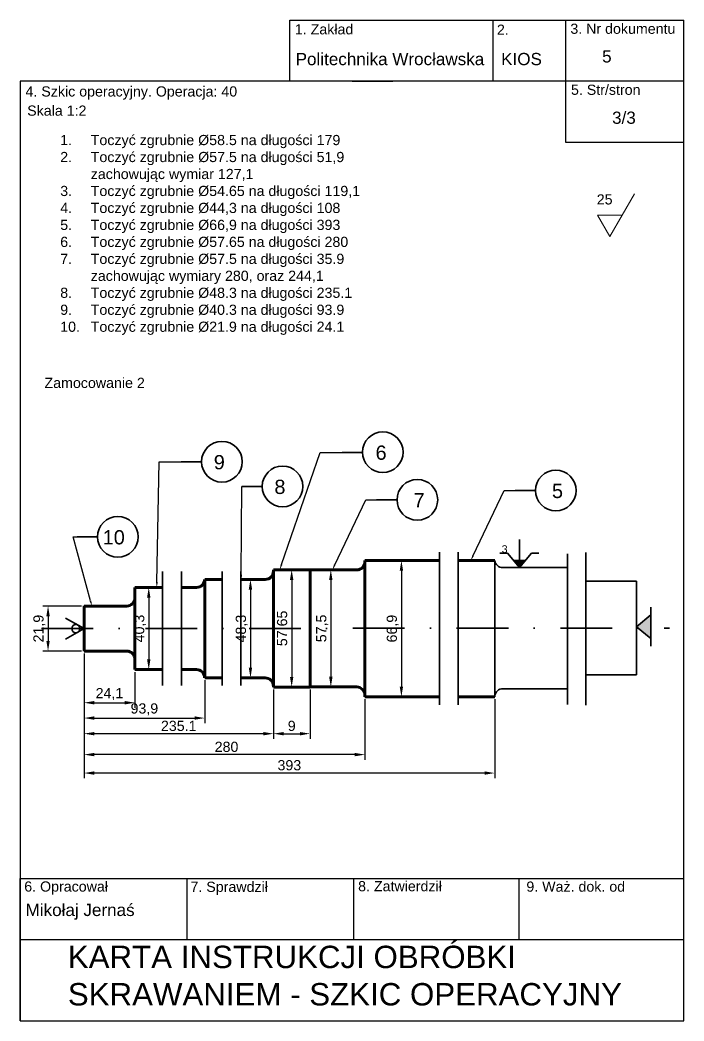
# Model space of a CAD drawing. Header units: millimetres. Extents: x 1335 to 6286, y 608 to 2939.
# Drawn here: x 3013.6 to 3176.8, y 1492.4 to 1738.2 of the extents above; entities that cross this region are included whole.
import ezdxf
from ezdxf import colors
from ezdxf.entities.mleader import LeaderData, LeaderLine
from ezdxf.math import Vec2, Vec3

# ---------------------------------------------------------------- set-up
doc = ezdxf.new("R2010")
doc.units = ezdxf.units.MM
doc.linetypes.add('DASHDOT', pattern=[25.4, 12.7, -6.35, 0, -6.35])
for name, color, linetype, lineweight in [('01.1 CIĄG. Z PRZERWANIEM', 255, 'Amzigzag', 35), ('01.1 CIĄGŁA CIENKA', 255, 'Continuous', 35), ('01.2 CIĄGŁA GRUBA', 7, 'Continuous', 70), ('04.1 DŁ. K+K CIENKA', 255, 'DASHDOT', 35)]:
    doc.layers.add(name, color=color, linetype=linetype, lineweight=lineweight)
doc.layers.add('Default', color=7, linetype='Continuous')
doc.styles.get("Standard").update_dxf_attribs({"font": 'arial.ttf'})
doc.linetypes.add('Amzigzag', pattern='A,0.0001,[136,genltshp.shx,S=0.04,R=0,X=0,Y=0],-11', length=11.0001)
doc.dimstyles.new('ISO-25$0', dxfattribs={"dimtxt": 2.5, "dimasz": 2.5, "dimexe": 1.25, "dimexo": 0.625, "dimtad": 1, "dimtxsty": 'Standard', "dimcen": 2.5, "dimadec": 0, "dimazin": 0, "dimtfac": 1, "dimtmove": 0, "dimatfit": 3, "dimfxl": 1, "dimarcsym": 0})

# ---------------------------------------------------------------- blocks, each defined once
blk = doc.blocks.new('*D257')
at = {"layer": '01.1 CIĄGŁA CIENKA', "color": 0, "lineweight": -2, "transparency": 16777216}
for p, q in [((3029.32, 1582.57), (3029.32, 1569.26)), ((3041.83, 1578.03), (3041.83, 1569.26)), ((3031.82, 1570.51), (3039.33, 1570.51))]:
    blk.add_line(p, q, dxfattribs=at)
at = {"layer": '01.1 CIĄGŁA CIENKA', "color": 0, "transparency": 16777216}
for points in [[(3031.82, 1570.93), (3031.82, 1570.1), (3029.32, 1570.51)], [(3039.33, 1570.93), (3039.33, 1570.1), (3041.83, 1570.51)]]:
    blk.add_solid(points, dxfattribs=at)
at = {"layer": 'Defpoints', "color": 0, "transparency": 16777216}
for p in [(3029.32, 1583.2), (3041.83, 1578.66), (3041.83, 1570.51)]:
    blk.add_point(p, dxfattribs=at)
at = {"layer": '01.1 CIĄGŁA CIENKA', "color": 0, "transparency": 16777216, "insert": (3035.57, 1572.64), "char_height": 2.5, "attachment_point": 5}
blk.add_mtext('24,1', dxfattribs=at)
blk = doc.blocks.new('*D261')
at = {"layer": '01.1 CIĄGŁA CIENKA', "color": 0, "lineweight": -2, "transparency": 16777216}
for p, q in [((3044.61, 1598.81), (3043.98, 1598.81)), ((3045.23, 1596.31), (3045.23, 1581.16)), ((3044.61, 1578.66), (3043.98, 1578.66))]:
    blk.add_line(p, q, dxfattribs=at)
at = {"layer": '01.1 CIĄGŁA CIENKA', "color": 0, "transparency": 16777216}
for points in [[(3044.81, 1596.31), (3045.64, 1596.31), (3045.23, 1598.81)], [(3044.81, 1581.16), (3045.64, 1581.16), (3045.23, 1578.66)]]:
    blk.add_solid(points, dxfattribs=at)
at = {"layer": 'Defpoints', "color": 0, "transparency": 16777216}
for p in [(3045.23, 1598.81), (3045.23, 1578.66), (3045.23, 1578.66)]:
    blk.add_point(p, dxfattribs=at)
at = {"layer": '01.1 CIĄGŁA CIENKA', "color": 0, "transparency": 16777216, "insert": (3043.1, 1588.73), "char_height": 2.5, "attachment_point": 5, "rotation": 90}
blk.add_mtext('40,3', dxfattribs=at)
blk = doc.blocks.new('*D258')
at = {"layer": '01.1 CIĄGŁA CIENKA', "color": 0, "lineweight": -2, "transparency": 16777216}
for p, q in [((3029.32, 1582.57), (3029.32, 1565.5)), ((3058.97, 1576.01), (3058.97, 1565.5)), ((3031.82, 1566.75), (3056.47, 1566.75))]:
    blk.add_line(p, q, dxfattribs=at)
at = {"layer": '01.1 CIĄGŁA CIENKA', "color": 0, "transparency": 16777216}
for points in [[(3031.82, 1567.17), (3031.82, 1566.33), (3029.32, 1566.75)], [(3056.47, 1567.17), (3056.47, 1566.33), (3058.97, 1566.75)]]:
    blk.add_solid(points, dxfattribs=at)
at = {"layer": 'Defpoints', "color": 0, "transparency": 16777216}
for p in [(3029.32, 1583.2), (3058.97, 1576.64), (3058.97, 1566.75)]:
    blk.add_point(p, dxfattribs=at)
at = {"layer": '01.1 CIĄGŁA CIENKA', "color": 0, "transparency": 16777216, "insert": (3044.15, 1568.88), "char_height": 2.5, "attachment_point": 5}
blk.add_mtext('93,9', dxfattribs=at)
blk = doc.blocks.new('*D262')
at = {"layer": '01.1 CIĄGŁA CIENKA', "color": 0, "lineweight": -2, "transparency": 16777216}
for p, q in [((3070.77, 1600.79), (3071.47, 1600.79)), ((3070.22, 1598.29), (3070.22, 1579.13)), ((3070.68, 1576.63), (3071.47, 1576.63))]:
    blk.add_line(p, q, dxfattribs=at)
at = {"layer": '01.1 CIĄGŁA CIENKA', "color": 0, "transparency": 16777216}
for points in [[(3069.8, 1598.29), (3070.63, 1598.29), (3070.22, 1600.79)], [(3069.8, 1579.13), (3070.63, 1579.13), (3070.22, 1576.63)]]:
    blk.add_solid(points, dxfattribs=at)
at = {"layer": 'Defpoints', "color": 0, "transparency": 16777216}
for p in [(3070.15, 1600.79), (3070.05, 1576.63), (3070.22, 1576.63)]:
    blk.add_point(p, dxfattribs=at)
at = {"layer": '01.1 CIĄGŁA CIENKA', "color": 0, "transparency": 16777216, "insert": (3068.09, 1588.71), "char_height": 2.5, "attachment_point": 5, "rotation": 90}
blk.add_mtext('48,3', dxfattribs=at)
blk = doc.blocks.new('*D259')
at = {"layer": '01.1 CIĄGŁA CIENKA', "color": 0, "lineweight": -2, "transparency": 16777216}
for p, q in [((3029.31, 1582.57), (3029.31, 1561.66)), ((3075.86, 1573.73), (3075.86, 1561.66)), ((3073.36, 1562.91), (3031.81, 1562.91))]:
    blk.add_line(p, q, dxfattribs=at)
at = {"layer": '01.1 CIĄGŁA CIENKA', "color": 0, "transparency": 16777216}
for points in [[(3031.81, 1563.32), (3031.81, 1562.49), (3029.31, 1562.91)], [(3073.36, 1563.32), (3073.36, 1562.49), (3075.86, 1562.91)]]:
    blk.add_solid(points, dxfattribs=at)
at = {"layer": 'Defpoints', "color": 0, "transparency": 16777216}
for p in [(3029.31, 1583.2), (3075.86, 1574.35), (3029.31, 1562.91)]:
    blk.add_point(p, dxfattribs=at)
at = {"layer": '01.1 CIĄGŁA CIENKA', "color": 0, "transparency": 16777216, "insert": (3052.59, 1564.81), "char_height": 2.5, "attachment_point": 5}
blk.add_mtext('235.1', dxfattribs=at)
blk = doc.blocks.new('*D263')
at = {"layer": '01.1 CIĄGŁA CIENKA', "color": 0, "lineweight": -2, "transparency": 16777216}
for p, q in [((3079.74, 1603.18), (3079.1, 1603.18)), ((3080.35, 1600.68), (3080.35, 1576.85)), ((3079.74, 1574.35), (3079.1, 1574.35))]:
    blk.add_line(p, q, dxfattribs=at)
at = {"layer": '01.1 CIĄGŁA CIENKA', "color": 0, "transparency": 16777216}
for points in [[(3079.93, 1600.68), (3080.76, 1600.68), (3080.35, 1603.18)], [(3079.93, 1576.85), (3080.76, 1576.85), (3080.35, 1574.35)]]:
    blk.add_solid(points, dxfattribs=at)
at = {"layer": 'Defpoints', "color": 0, "transparency": 16777216}
for p in [(3080.36, 1603.18), (3080.35, 1574.35), (3080.36, 1574.35)]:
    blk.add_point(p, dxfattribs=at)
at = {"layer": '01.1 CIĄGŁA CIENKA', "color": 0, "transparency": 16777216, "insert": (3078.22, 1588.77), "char_height": 2.5, "attachment_point": 5, "rotation": 90}
blk.add_mtext('57,65', dxfattribs=at)
blk = doc.blocks.new('*D264')
at = {"layer": '01.1 CIĄGŁA CIENKA', "color": 0, "lineweight": -2, "transparency": 16777216}
for p, q in [((3089.98, 1603.14), (3088.72, 1603.14)), ((3089.97, 1600.64), (3089.97, 1576.89)), ((3089.98, 1574.39), (3088.72, 1574.39))]:
    blk.add_line(p, q, dxfattribs=at)
at = {"layer": '01.1 CIĄGŁA CIENKA', "color": 0, "transparency": 16777216}
for points in [[(3089.55, 1600.64), (3090.39, 1600.64), (3089.97, 1603.14)], [(3089.55, 1576.89), (3090.39, 1576.89), (3089.97, 1574.39)]]:
    blk.add_solid(points, dxfattribs=at)
at = {"layer": 'Defpoints', "color": 0, "transparency": 16777216}
for p in [(3090.61, 1603.14), (3089.97, 1574.39), (3090.6, 1574.39)]:
    blk.add_point(p, dxfattribs=at)
at = {"layer": '01.1 CIĄGŁA CIENKA', "color": 0, "transparency": 16777216, "insert": (3087.85, 1588.76), "char_height": 2.5, "attachment_point": 5, "rotation": 90}
blk.add_mtext('57,5', dxfattribs=at)
blk = doc.blocks.new('*D260')
at = {"layer": '01.1 CIĄGŁA CIENKA', "color": 0, "lineweight": -2, "transparency": 16777216}
for p, q in [((3029.32, 1573.88), (3029.32, 1556.52)), ((3098.36, 1571.36), (3098.36, 1556.52)), ((3095.86, 1557.77), (3031.82, 1557.77))]:
    blk.add_line(p, q, dxfattribs=at)
at = {"layer": '01.1 CIĄGŁA CIENKA', "color": 0, "transparency": 16777216}
for points in [[(3031.82, 1558.19), (3031.82, 1557.36), (3029.32, 1557.77)], [(3095.86, 1558.19), (3095.86, 1557.36), (3098.36, 1557.77)]]:
    blk.add_solid(points, dxfattribs=at)
at = {"layer": 'Defpoints', "color": 0, "transparency": 16777216}
for p in [(3029.32, 1574.51), (3098.36, 1571.99), (3029.32, 1557.77)]:
    blk.add_point(p, dxfattribs=at)
at = {"layer": '01.1 CIĄGŁA CIENKA', "color": 0, "transparency": 16777216, "insert": (3064.34, 1559.67), "char_height": 2.5, "attachment_point": 5}
blk.add_mtext('280', dxfattribs=at)
blk = doc.blocks.new('*D265')
at = {"layer": '01.1 CIĄGŁA CIENKA', "color": 0, "lineweight": -2, "transparency": 16777216}
for p, q in [((3106.89, 1605.44), (3106.07, 1605.44)), ((3107.32, 1602.94), (3107.32, 1574.49)), ((3106.89, 1571.99), (3106.07, 1571.99))]:
    blk.add_line(p, q, dxfattribs=at)
at = {"layer": '01.1 CIĄGŁA CIENKA', "color": 0, "transparency": 16777216}
for points in [[(3106.9, 1602.94), (3107.73, 1602.94), (3107.32, 1605.44)], [(3106.9, 1574.49), (3107.73, 1574.49), (3107.32, 1571.99)]]:
    blk.add_solid(points, dxfattribs=at)
at = {"layer": 'Defpoints', "color": 0, "transparency": 16777216}
for p in [(3107.51, 1605.44), (3107.32, 1571.99), (3107.51, 1571.99)]:
    blk.add_point(p, dxfattribs=at)
at = {"layer": '01.1 CIĄGŁA CIENKA', "color": 0, "transparency": 16777216, "insert": (3105.19, 1588.71), "char_height": 2.5, "attachment_point": 5, "rotation": 90}
blk.add_mtext('66,9', dxfattribs=at)
blk = doc.blocks.new('*D266')
at = {"layer": '01.1 CIĄGŁA CIENKA', "color": 0, "lineweight": -2, "transparency": 16777216}
for p, q in [((3029.31, 1571.36), (3029.31, 1551.99)), ((3130.24, 1571.36), (3130.24, 1551.99)), ((3127.74, 1553.24), (3031.81, 1553.24))]:
    blk.add_line(p, q, dxfattribs=at)
at = {"layer": '01.1 CIĄGŁA CIENKA', "color": 0, "transparency": 16777216}
for points in [[(3031.81, 1553.66), (3031.81, 1552.83), (3029.31, 1553.24)], [(3127.74, 1553.66), (3127.74, 1552.83), (3130.24, 1553.24)]]:
    blk.add_solid(points, dxfattribs=at)
at = {"layer": 'Defpoints', "color": 0, "transparency": 16777216}
for p in [(3029.31, 1571.99), (3130.24, 1571.99), (3029.31, 1553.24)]:
    blk.add_point(p, dxfattribs=at)
at = {"layer": '01.1 CIĄGŁA CIENKA', "color": 0, "transparency": 16777216, "insert": (3079.78, 1555.15), "char_height": 2.5, "attachment_point": 5}
blk.add_mtext('393', dxfattribs=at)
blk = doc.blocks.new('*D267')
at = {"layer": '01.1 CIĄGŁA CIENKA', "color": 0, "lineweight": -2, "transparency": 16777216}
for p, q in [((3075.86, 1573.73), (3075.86, 1561.66)), ((3084.86, 1573.77), (3084.86, 1561.66)), ((3078.36, 1562.91), (3082.36, 1562.91))]:
    blk.add_line(p, q, dxfattribs=at)
at = {"layer": '01.1 CIĄGŁA CIENKA', "color": 0, "transparency": 16777216}
for points in [[(3078.36, 1563.32), (3078.36, 1562.49), (3075.86, 1562.91)], [(3082.36, 1563.32), (3082.36, 1562.49), (3084.86, 1562.91)]]:
    blk.add_solid(points, dxfattribs=at)
at = {"layer": 'Defpoints', "color": 0, "transparency": 16777216}
for p in [(3075.86, 1574.35), (3084.86, 1574.39), (3084.86, 1562.91)]:
    blk.add_point(p, dxfattribs=at)
at = {"layer": '01.1 CIĄGŁA CIENKA', "color": 0, "transparency": 16777216, "insert": (3080.36, 1564.81), "char_height": 2.5, "attachment_point": 5}
blk.add_mtext('9', dxfattribs=at)
blk = doc.blocks.new('*D268')
at = {"layer": '01.1 CIĄGŁA CIENKA', "color": 0, "lineweight": -2, "transparency": 16777216}
for p, q in [((3028.7, 1594.26), (3019.22, 1594.26)), ((3020.47, 1591.76), (3020.47, 1585.7)), ((3028.7, 1583.2), (3019.22, 1583.2))]:
    blk.add_line(p, q, dxfattribs=at)
at = {"layer": '01.1 CIĄGŁA CIENKA', "color": 0, "transparency": 16777216}
for points in [[(3020.06, 1591.76), (3020.89, 1591.76), (3020.47, 1594.26)], [(3020.06, 1585.7), (3020.89, 1585.7), (3020.47, 1583.2)]]:
    blk.add_solid(points, dxfattribs=at)
at = {"layer": 'Defpoints', "color": 0, "transparency": 16777216}
for p in [(3029.32, 1594.26), (3020.47, 1583.2), (3029.32, 1583.2)]:
    blk.add_point(p, dxfattribs=at)
at = {"layer": '01.1 CIĄGŁA CIENKA', "color": 0, "transparency": 16777216, "insert": (3018.35, 1588.71), "char_height": 2.5, "attachment_point": 5, "rotation": 90}
blk.add_mtext('21,9', dxfattribs=at)

msp = doc.modelspace()

# ---------------------------------------------------------------- hatches: boundary and pattern name
at = {"layer": '01.1 CIĄGŁA CIENKA'}
h = msp.add_hatch(color=256, dxfattribs=at)
h.dxf.hatch_style = 1
h.paths.add_polyline_path([(3137.779, 1605.452), (3136.309, 1605.452), (3136.309, 1603.699)])
h.paths.add_polyline_path([(3136.309, 1605.452), (3134.838, 1605.452), (3136.309, 1603.699)])
h = msp.add_hatch(color=256, dxfattribs=at)
h.dxf.hatch_style = 1
h.paths.add_polyline_path([(3165.09, 1589.187), (3168.595, 1586.246), (3168.595, 1592.128)])

# ---------------------------------------------------------------- linework, layer by layer
at = {"layer": '01.1 CIĄG. Z PRZERWANIEM'}
for p, q in [((3116.663, 1569.969), (3116.663, 1607.46)), ((3121.244, 1607.46), (3121.244, 1569.969)), ((3148.116, 1570.091), (3148.116, 1607.046)), ((3152.613, 1607.379), (3152.613, 1569.925)), ((3048.643, 1574.718), (3048.643, 1602.718)), ((3053.254, 1602.722), (3053.254, 1574.722)), ((3063.246, 1574.752), (3063.246, 1602.752)), ((3067.828, 1602.752), (3067.828, 1574.752))]:
    msp.add_line(p, q, dxfattribs=at)
at = {"layer": '01.1 CIĄGŁA CIENKA', "linetype": 'Continuous', "lineweight": 20}
for p, q in [((3158.534, 1684.985), (3164.596, 1695.485)), ((3158.534, 1684.985), (3164.596, 1695.485)), ((3155.503, 1690.235), (3158.534, 1684.985)), ((3161.565, 1690.235), (3155.503, 1690.235)), ((3155.503, 1690.235), (3158.534, 1684.985)), ((3161.565, 1690.235), (3155.503, 1690.235))]:
    msp.add_line(p, q, dxfattribs=at)
at = {"layer": '01.1 CIĄGŁA CIENKA'}
for p, q in [((3053.208, 1629.689), (3058.208, 1629.689)), ((3097.743, 1631.985), (3092.743, 1631.985)), ((3068.113, 1623.627), (3073.113, 1623.627)), ((3135.258, 1622.623), (3140.258, 1622.623)), ((3101.235, 1620.328), (3106.235, 1620.328)), ((3027.624, 1611.248), (3032.624, 1611.248)), ((3136.309, 1603.699), (3136.309, 1610.58)), ((3130.244, 1605.435), (3130.244, 1588.71)), ((3131.492, 1607.204), (3133.367, 1607.204)), ((3133.367, 1607.204), (3136.309, 1603.699)), ((3137.779, 1605.452), (3134.838, 1605.452)), ((3139.25, 1607.204), (3136.309, 1603.699)), ((3141.125, 1607.204), (3139.25, 1607.204)), ((3148.116, 1603.699), (3132.239, 1603.699)), ((3165.09, 1600.33), (3152.613, 1600.33)), ((3165.09, 1588.83), (3165.09, 1600.33)), ((3168.595, 1594.003), (3168.595, 1584.371)), ((3029.313, 1588.71), (3024.8, 1591.316)), ((3168.595, 1592.128), (3165.09, 1589.187)), ((3029.313, 1588.71), (3024.8, 1586.105)), ((3130.244, 1571.985), (3130.244, 1588.71)), ((3168.595, 1586.246), (3165.09, 1589.187)), ((3165.09, 1588.83), (3165.09, 1577.33)), ((3165.09, 1577.33), (3152.613, 1577.33)), ((3148.116, 1573.946), (3132.247, 1573.946))]:
    msp.add_line(p, q, dxfattribs=at)
for centre, radius in [((3102.743, 1632.023), 5), ((3063.208, 1629.689), 5), ((3078.113, 1623.627), 5), ((3145.258, 1622.623), 5), ((3111.235, 1620.328), 5), ((3037.624, 1611.248), 5), ((3027.313, 1588.71), 1)]:
    msp.add_circle(centre, radius, dxfattribs=at)
for centre, start, end in [((3132.264, 1605.742), 188.62608, 269.28235), ((3132.273, 1571.903), 90.71765, 171.37392)]:
    msp.add_arc(centre, 2.043, start, end, dxfattribs=at)
at = {"layer": '01.2 CIĄGŁA GRUBA'}
for p, q in [((3098.361, 1605.435), (3098.361, 1571.985)), ((3098.361, 1605.435), (3116.663, 1605.435)), ((3121.244, 1605.435), (3130.244, 1605.435)), ((3075.861, 1603.178), (3075.861, 1574.353)), ((3075.861, 1603.178), (3084.861, 1603.178)), ((3084.861, 1574.353), (3084.861, 1603.178)), ((3084.861, 1603.14), (3084.861, 1574.39)), ((3084.861, 1603.14), (3096.358, 1603.14)), ((3058.972, 1600.785), (3058.972, 1576.635)), ((3058.972, 1600.785), (3063.246, 1600.785)), ((3067.828, 1600.785), (3073.844, 1600.785)), ((3041.827, 1598.807), (3041.827, 1578.657)), ((3041.827, 1598.807), (3048.643, 1598.807)), ((3053.254, 1598.807), (3056.961, 1598.807)), ((3029.322, 1583.2), (3029.322, 1594.264)), ((3029.322, 1594.255), (3029.322, 1594.255)), ((3029.322, 1594.249), (3039.803, 1594.249)), ((3029.322, 1583.2), (3039.83, 1583.2)), ((3041.827, 1578.657), (3048.643, 1578.657)), ((3053.254, 1578.657), (3056.948, 1578.645)), ((3058.972, 1576.635), (3063.246, 1576.635)), ((3067.828, 1576.635), (3073.84, 1576.612)), ((3075.861, 1574.353), (3084.861, 1574.353)), ((3084.861, 1574.39), (3096.349, 1574.382)), ((3098.361, 1571.985), (3116.663, 1571.985)), ((3121.244, 1571.985), (3130.244, 1571.985))]:
    msp.add_line(p, q, dxfattribs=at)
for centre, radius, start, end in [((3096.353, 1605.14), 2, 270, 0), ((3073.844, 1602.785), 2, 270, 0), ((3056.956, 1600.807), 2, 270, 0), ((3039.803, 1596.249), 2, 270, 0), ((3039.83, 1581.2), 2, 0, 90), ((3056.942, 1576.645), 2, 0, 90), ((3073.812, 1574.563), 2.049, 1.37124, 89.43206), ((3096.348, 1572.382), 2, 0, 90)]:
    msp.add_arc(centre, radius, start, end, dxfattribs=at)
at = {"layer": '04.1 DŁ. K+K CIENKA'}
msp.add_line((3018.897, 1588.71), (3173.241, 1588.855), dxfattribs=at)
at = {"layer": 'Default'}
for p, q in [((3079.902, 1723.154), (3079.902, 1738.154)), ((3079.902, 1738.154), (3083.742, 1738.154)), ((3083.742, 1738.154), (3105.175, 1738.154)), ((3105.175, 1738.154), (3176.768, 1738.154)), ((3129.783, 1738.154), (3129.783, 1723.154)), ((3147.679, 1738.154), (3147.679, 1723.154)), ((3176.768, 1723.154), (3176.768, 1738.154)), ((3176.768, 1723.154), (3013.581, 1723.154)), ((3013.581, 1723.154), (3013.581, 1492.362)), ((3095.175, 1723.154), (3105.175, 1723.154)), ((3147.679, 1723.154), (3147.679, 1708.154)), ((3176.768, 1492.362), (3176.768, 1723.154)), ((3147.679, 1708.154), (3176.768, 1708.154)), ((3013.581, 1512.362), (3013.581, 1527.362)), ((3013.581, 1527.362), (3176.768, 1527.362)), ((3054.581, 1527.362), (3054.581, 1512.362)), ((3095.581, 1527.362), (3095.581, 1512.362)), ((3136.175, 1527.362), (3136.175, 1512.362)), ((3013.581, 1492.362), (3013.581, 1512.362)), ((3013.581, 1512.362), (3176.768, 1512.362)), ((3013.581, 1492.362), (3176.768, 1492.362))]:
    msp.add_line(p, q, dxfattribs=at)

# ---------------------------------------------------------------- texts
at = {"layer": '01.1 CIĄGŁA CIENKA'}
for s, width, gutter_width, insert, char_height, attachment_point in [('25', 6.23728, 12.5, (3155.328, 1695.356), 2.5, 1), ('Zamocowanie 2', 29.12273, 12.5, (3019.603, 1650.301), 2.5, 1), ('6', 3.46461, 0.5, (3103.683, 1633.666), 3.5, 3), ('9', 3.46461, 0.5, (3063.921, 1631.332), 3.5, 3), ('8', 3.46461, 0.5, (3078.826, 1625.27), 3.5, 3), ('5', 3.46461, 0.5, (3144.317, 1624.266), 3.5, 1), ('7', 3.46461, 0.5, (3110.294, 1621.971), 3.5, 1), ('10', 3.46461, 0.5, (3039.341, 1612.891), 3.5, 3), ('3', 4.76431, 0.5, (3131.958, 1609.178), 1.875, 1)]:
    msp.add_mtext_dynamic_manual_height_columns(s, width=width, gutter_width=gutter_width, heights=[0], dxfattribs=dict(at, insert=insert, char_height=char_height, attachment_point=attachment_point))
at = {"layer": 'Default', "attachment_point": 1}
for s, width, heights, insert, char_height in [('1. Zakład', 23.43622, [6.501], (3081.14, 1737.13), 2.5), ('2.', 23.43622, [6.501], (3130.795, 1737.03), 2.5), ('3. Nr dokumentu', 31.85449, [7.043], (3148.841, 1737.263), 2.5), ('5', 51.87466, [5.184], (3156.646, 1730.716), 3), ('Politechnika Wrocławska', 51.87466, [5.184], (3081.324, 1730.067), 3), ('KIOS', 51.87466, [5.184], (3131.831, 1730.074), 3), ('4. Szkic operacyjny. Operacja: 40', 69.84822, [4.163], (3014.937, 1721.871), 2.5), ('5. Str/stron', 31.85449, [7.043], (3148.995, 1722.28), 2.5), ('Skala 1:2 ', 31.85449, [7.043], (3015.349, 1717.157), 2.5), ('     3/3', 51.87466, [5.184], (3153.275, 1715.666), 3), ('\\pi-7.5,l10,t10;1.^IToczyć zgrubnie Ø58.5 na długości 179\\P2.^IToczyć zgrubnie Ø57.5 na długości 51,9 zachowując wymiar 127,1\\P3.^IToczyć zgrubnie Ø54.65 na długości 119,1\\P4.^IToczyć zgrubnie Ø44,3 na długości 108\\P5.^IToczyć zgrubnie Ø66,9 na długości 393\\P6.^IToczyć zgrubnie Ø57.65 na długości 280\\P7.^IToczyć zgrubnie Ø57.5 na długości 35.9\\P^Izachowując wymiary 280, oraz 244,1\\P8.^IToczyć zgrubnie Ø48.3 na długości 235.1\\P9.^IToczyć zgrubnie Ø40.3 na długości 93.9\\P10.^IToczyć zgrubnie Ø21.9 na długości 24.1', 88.13593, [53.056], (3020.97, 1709.934), 2.5), ('6. Opracował', 23.43622, [6.501], (3014.63, 1526.635), 2.5), ('7. Sprawdził', 23.43622, [6.501], (3055.482, 1526.564), 2.5), ('8. Zatwierdził', 23.43622, [6.501], (3096.681, 1526.714), 2.5), ('9. Waż. dok. od', 26.11798, [4.671], (3138.028, 1526.605), 2.5), ('Mikołaj Jernaś', 51.87466, [5.184], (3014.966, 1521.13), 3), ('KARTA INSTRUKCJI OBRÓBKI SKRAWANIEM - SZKIC OPERACYJNY', 163.18648, [0], (3025.337, 1510.842), 5.5)]:
    msp.add_mtext_dynamic_manual_height_columns(s, width=width, gutter_width=12.5, heights=heights, dxfattribs=dict(at, insert=insert, char_height=char_height))

# ---------------------------------------------------------------- dimensions: what is measured, and where the dimension line sits
at = {"layer": '01.1 CIĄGŁA CIENKA'}
for base, p1, p2, text, picture, middle in [((3107.316, 1571.985), (3107.512, 1605.435), (3107.512, 1571.985), '66,9', '*D265', (3105.188, 1588.71)), ((3080.347, 1574.353), (3080.361, 1603.178), (3080.361, 1574.353), '57,65', '*D263', (3078.22, 1588.765)), ((3089.969, 1574.386), (3090.609, 1603.14), (3090.605, 1574.386), '57,5', '*D264', (3087.847, 1588.763)), ((3070.216, 1576.627), (3070.146, 1600.785), (3070.053, 1576.627), '48,3', '*D262', (3068.089, 1588.706)), ((3045.225, 1578.657), (3045.235, 1598.807), (3045.235, 1578.657), '40,3', '*D261', (3043.098, 1588.732))]:
    dim = msp.add_linear_dim(base=base, p1=p1, p2=p2, angle=90, text=text, dimstyle='ISO-25$0', dxfattribs=at)
    dim.commit()
    dim.dimension.update_dxf_attribs({"geometry": picture, "text_midpoint": middle})
dim = msp.add_linear_dim(base=(3020.474, 1583.2), p1=(3029.322, 1594.264), p2=(3029.322, 1583.2), angle=90, text='21,9', dimstyle='ISO-25$0', dxfattribs=at)
dim.commit()
dim.dimension.update_dxf_attribs({"geometry": '*D268', "text_midpoint": (3020.474, 1588.712), "dimtype": 160})
for base, p1, p2, text, picture, middle in [((3029.313, 1562.907), (3075.861, 1574.353), (3029.313, 1583.2), '235.1', '*D259', (3052.587, 1562.907)), ((3041.827, 1570.513), (3029.322, 1583.2), (3041.827, 1578.657), '24,1', '*D257', (3035.574, 1570.513)), ((3058.972, 1566.749), (3029.322, 1583.2), (3058.972, 1576.635), '93,9', '*D258', (3044.147, 1566.749)), ((3029.322, 1557.773), (3098.361, 1571.985), (3029.322, 1574.506), '280', '*D260', (3064.341, 1557.773)), ((3029.313, 1553.243), (3130.244, 1571.985), (3029.313, 1571.985), '393', '*D266', (3079.779, 1553.243))]:
    dim = msp.add_linear_dim(base=base, p1=p1, p2=p2, text=text, dimstyle='ISO-25$0', dxfattribs=at)
    dim.commit()
    dim.dimension.update_dxf_attribs({"geometry": picture, "text_midpoint": middle, "dimtype": 160})
dim = msp.add_linear_dim(base=(3084.861, 1562.907), p1=(3075.861, 1574.353), p2=(3084.861, 1574.39), dimstyle='ISO-25$0', dxfattribs=at)
dim.commit()
dim.dimension.update_dxf_attribs({"geometry": '*D267', "text_midpoint": (3080.361, 1564.808)})

# ---------------------------------------------------------------- leaders
ml = msp.add_multileader_mtext('Standard', dxfattribs=at)
ml.set_content('', color=256)
ml.set_leader_properties()
ml.build(insert=Vec2(0, 0))
ml.multileader.update_dxf_attribs({"dogleg_length": 0.36, "arrow_head_size": 1.35, "scale": 15})
ctx = ml.context
ctx.base_point, ctx.scale, ctx.char_height, ctx.arrow_head_size, ctx.landing_gap_size, ctx.plane_origin = Vec3(3092.743, 1631.985), 15, 1.35, 1.35, 0.675, Vec3(3077.414, 1603.178)
notes = []
notes.append((ctx, [(1, (1, 1, 0), (3087.343, 1631.985), (1, 0), 5.4, [(0, [(3077.414, 1603.178)], 0, [])])]))
ctx.mtext.insert, ctx.mtext.text_direction, ctx.mtext.flow_direction, ctx.mtext.extrusion = Vec3(3093.418, 1632.66), Vec3(-1, 0), 5, Vec3(0, 0, -1)
ml = msp.add_multileader_mtext('Standard', dxfattribs=at)
ml.set_content('', color=256)
ml.set_leader_properties()
ml.build(insert=Vec2(0, 0))
ml.multileader.update_dxf_attribs({"dogleg_length": 0.36, "arrow_head_size": 1.35, "scale": 15})
ctx = ml.context
ctx.base_point, ctx.scale, ctx.char_height, ctx.arrow_head_size, ctx.landing_gap_size, ctx.plane_origin = Vec3(3053.208, 1629.689), 15, 1.35, 1.35, 0.675, Vec3(3047.192, 1598.79)
notes.append((ctx, [(0, (1, 1, 0), (3047.808, 1629.689), (1, 0), 5.4, [(0, [(3047.192, 1598.79)], 0, [])])]))
ctx.mtext.insert, ctx.mtext.flow_direction = Vec3(3053.883, 1630.364), 5
ml = msp.add_multileader_mtext('Standard', dxfattribs=at)
ml.set_content('', color=256)
ml.set_leader_properties()
ml.build(insert=Vec2(0, 0))
ml.multileader.update_dxf_attribs({"dogleg_length": 0.36, "arrow_head_size": 1.35, "scale": 15})
ctx = ml.context
ctx.base_point, ctx.scale, ctx.char_height, ctx.arrow_head_size, ctx.landing_gap_size, ctx.plane_origin = Vec3(3073.113, 1623.627), 15, 1.35, 1.35, 0.675, Vec3(3067.949, 1600.627)
notes.append((ctx, [(0, (1, 1, 0), (3068.113, 1623.627), (1, 0), 5, [(0, [(3067.949, 1600.627)], 0, [])])]))
ctx.mtext.insert, ctx.mtext.flow_direction = Vec3(3073.788, 1624.302), 5
ml = msp.add_multileader_mtext('Standard', dxfattribs=at)
ml.set_content('', color=256)
ml.set_leader_properties()
ml.build(insert=Vec2(0, 0))
ml.multileader.update_dxf_attribs({"dogleg_length": 0.36, "arrow_head_size": 1.35, "scale": 15})
ctx = ml.context
ctx.base_point, ctx.scale, ctx.char_height, ctx.arrow_head_size, ctx.landing_gap_size, ctx.plane_origin = Vec3(3135.258, 1622.623), 15, 1.35, 1.35, 0.675, Vec3(3124.373, 1605.435)
notes.append((ctx, [(1, (1, 1, 0), (3132.558, 1622.623), (1, 0), 2.7, [(0, [(3124.373, 1605.435)], 0, [])])]))
ctx.mtext.insert, ctx.mtext.text_direction, ctx.mtext.flow_direction, ctx.mtext.extrusion = Vec3(3135.933, 1623.298), Vec3(-1, 0), 5, Vec3(0, 0, -1)
ml = msp.add_multileader_mtext('Standard', dxfattribs=at)
ml.set_content('', color=256)
ml.set_leader_properties()
ml.build(insert=Vec2(0, 0))
ml.multileader.update_dxf_attribs({"dogleg_length": 0.36, "arrow_head_size": 1.35, "scale": 15})
ctx = ml.context
ctx.base_point, ctx.scale, ctx.char_height, ctx.arrow_head_size, ctx.landing_gap_size, ctx.plane_origin = Vec3(3101.235, 1620.328), 15, 1.35, 1.35, 0.675, Vec3(3090.35, 1603.14)
notes.append((ctx, [(1, (1, 1, 0), (3098.535, 1620.328), (1, 0), 2.7, [(0, [(3090.35, 1603.14)], 0, [])])]))
ctx.mtext.insert, ctx.mtext.text_direction, ctx.mtext.flow_direction, ctx.mtext.extrusion = Vec3(3101.91, 1621.003), Vec3(-1, 0), 5, Vec3(0, 0, -1)
ml = msp.add_multileader_mtext('Standard', dxfattribs=at)
ml.set_content('', color=256)
ml.set_leader_properties()
ml.build(insert=Vec2(0, 0))
ml.multileader.update_dxf_attribs({"dogleg_length": 0.36, "arrow_head_size": 1.35, "scale": 15})
ctx = ml.context
ctx.base_point, ctx.scale, ctx.char_height, ctx.arrow_head_size, ctx.landing_gap_size, ctx.plane_origin = Vec3(3032.073, 1611.248), 15, 1.35, 1.35, 0.675, Vec3(3031.261, 1594.198)
notes.append((ctx, [(0, (1, 1, 0), (3026.673, 1611.248), (1, 0), 5.4, [(0, [(3031.261, 1594.198)], 0, [])])]))
ctx.mtext.insert, ctx.mtext.flow_direction = Vec3(3032.748, 1611.923), 5
for ctx, leaders in notes:
    for number, flags, end, landing, length, lines in leaders:
        leader = LeaderData()
        leader.index, (leader.has_last_leader_line, leader.has_dogleg_vector, leader.attachment_direction) = number, flags
        leader.last_leader_point, leader.dogleg_vector, leader.dogleg_length = Vec3(end), Vec3(landing), length
        for number, points, colour, breaks in lines:
            line = LeaderLine()
            line.index, line.vertices, line.color, line.breaks = number, Vec3.list(points), colors.encode_raw_color(colour), breaks
            leader.lines.append(line)
        ctx.leaders.append(leader)

doc.saveas('drawing.dxf')
